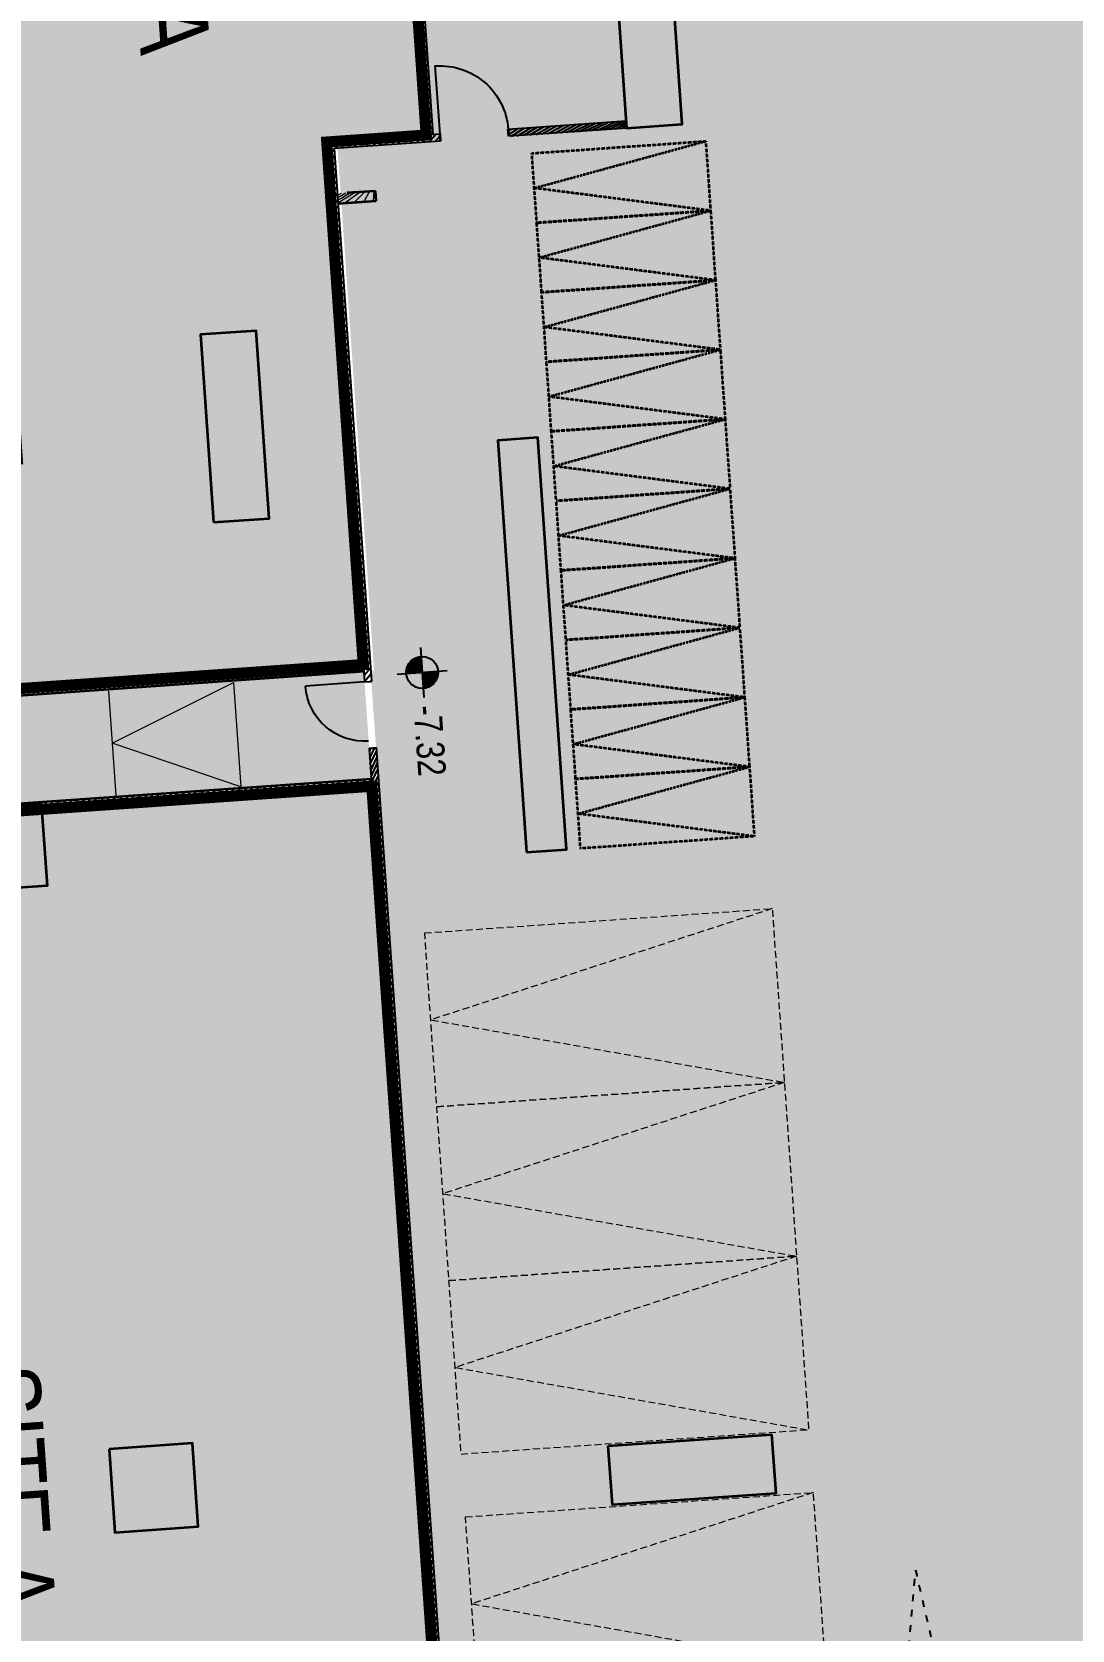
# Model space of a CAD drawing. Header units: millimetres. Extents: x 834311283 to 834708468, y 817882832 to 818197366.
# Drawn here: x 834598661 to 834613586, y 818099307 to 818122239 of the extents above; entities that cross this region are included whole.
import ezdxf

# ---------------------------------------------------------------- set-up
doc = ezdxf.new("R2010")
doc.units = ezdxf.units.MM
doc.header["$LTSCALE"] = 3
for name, pattern in [('ADRG-WORKS-B02$0$Hidden', [2.25, 1, -1.25]), ('DASHED2', [0.375, 0.25, -0.125]), ('DIVIDE', [1.25, 0.5, -0.25, 0, -0.25, 0, -0.25])]:
    doc.linetypes.add(name, pattern=pattern)
for name, color, linetype in [('_DEVELOPMENT BOUNDARY', 96, 'DIVIDE'), ('_SUBLEASE LINE', 10, 'DIVIDE'), ('ADRG-WORKS-B02$0$ARG832_', 8, 'Continuous'), ('BD-CB-SOLID-DH', 251, 'Continuous'), ('UAJ-00XREF', 7, 'Continuous'), ('UAJ-93ROAD', 7, 'Continuous')]:
    doc.layers.add(name, color=color, linetype=linetype)
for name, color, linetype, lineweight in [('hatch', 252, 'Continuous', 35), ('Hatch (LTC&CB)', 252, 'Continuous', 35), ('HATCH-SUBLEASE', 241, 'Continuous', 5), ('UAJ-00ANNO', 7, 'Continuous', 5), ('UAJ-00ANNO-t', 7, 'Continuous', 5), ('UAJ-05SYMB', 7, 'Continuous', 5), ('UAJ-22INWA', 6, 'Continuous', 35), ('UAJ-22INWA-bw', 3, 'Continuous', 35), ('UAJ-22INWA-h', 251, 'Continuous', 9), ('UAJ-22INWA-rc', 6, 'Continuous', 35), ('UAJ-23FLOR-a', 1, 'Continuous', 13), ('UAJ-23FLOR-h', 251, 'Continuous', 9), ('UAJ-28STRU', 6, 'Continuous', 35), ('UAJ-32INFR', 7, 'Continuous', 25)]:
    doc.layers.add(name, color=color, linetype=linetype, lineweight=lineweight)
doc.styles.add('3A35X-MAGP-P-B02-0$0$Kowloon_standard', font='arial.ttf', dxfattribs={"width": 0.8, "height": 2.5})
doc.styles.add('3A35X-MSFP-P-ISP2$0$STANDARD', font='arial.ttf', dxfattribs={"width": 0.8})

# ---------------------------------------------------------------- blocks, each defined once
blk = doc.blocks.new('ADRG-WORKS-B02$0$AR-01_1')
at = {"linetype": 'ByBlock', "lineweight": -2}
blk.add_hatch(color=0, dxfattribs=at).paths.add_polyline_path([(-4.572, 0), (-1.828800000014193, 73.914), (-7.620000000014193, 73.914), (7.0967e-12, 121.92), (7.62000000002129, 73.91400000004259), (1.8288, 73.914), (4.571999999992904, 1.41934e-11)])
at = {"color": 0, "linetype": 'ByBlock', "lineweight": -2, "flags": 128}
blk.add_lwpolyline([(4.571999999992904, 1.41934e-11), (1.828799999992903, 73.9139999999858), (7.620000000007098, 73.9140000000142), (7.0967e-12, 121.92), (-7.62, 73.914), (-1.828800000007096, 73.914), (-4.572, -1.41934e-11), (4.571999999992904, 1.41934e-11)], close=True, dxfattribs=at)
blk = doc.blocks.new('ADRG-WORKS-B02$0$car2x5_2')
at = {"layer": 'UAJ-05SYMB', "linetype": 'DASHED2', "lineweight": -2, "ltscale": 4, "flags": 128}
blk.add_lwpolyline([(0, 4.435e-13), (-8.871e-13, 152.4000000000004), (76.19999999999912, 152.4000000000004), (76.2, 4.435e-13), (0, 4.435e-13)], close=True, dxfattribs=at)
blk.add_lwpolyline([(-8.871e-13, 152.4000000000004), (38.1, 4.435e-13), (76.19999999999912, 152.4000000000004)], dxfattribs=at)
blk = doc.blocks.new('MOTORCYCLE 2500 X 1000')
at = {"layer": 'UAJ-05SYMB', "linetype": 'DASHED2', "lineweight": -2, "ltscale": 4}
for p, q in [((40309.58939731121, 44583.33016610146), (42809.58939731121, 45083.33016586304)), ((42809.58939707279, 44083.33016586304), (40309.58939731121, 44583.33016610146))]:
    blk.add_line(p, q, dxfattribs=at)
blk.add_lwpolyline([(40309.58939743042, 45083.33016586304), (42809.58939707279, 45083.33016586304), (42809.58939707279, 44083.33016586304), (40309.589397192, 44083.33016586304)], close=True, dxfattribs=at)
blk = doc.blocks.new('*U332')
at = {"layer": 'UAJ-22INWA-h'}
h = blk.add_hatch(dxfattribs=at)
h.set_pattern_fill('ANSI31', color=256, scale=20)
h.set_pattern_definition([(45, (-60.00000163785003, -1260.718344388729), (-44.90128060534576, 44.90128060534577), [])])
h.paths.add_polyline_path([(-1.128228177549317e-08, -405.3594179400471), (3.999897160156252e-07, 144.6410745733629), (139.9999984926411, 144.6410742991816), (139.9999985582062, -405.3594178566007)])
at = {"layer": 'UAJ-22INWA'}
for p, q in [((1.377293301558779e-07, -405.3594177016286), (2.509781041268866e-07, 144.6410736196886)), ((139.9999985671469, 144.641074327115), (139.9999985307881, -265.3593565272158))]:
    blk.add_line(p, q, dxfattribs=at)
blk.add_lwpolyline([(3.857059112988281e-06, 144.6410743114066), (140.0000024265476, 144.6410742994871)], dxfattribs=at)
blk = doc.blocks.new('D980')
at = {"flags": 128}
blk.add_lwpolyline([(0, 0), (0, 980, -0.414213562373095), (980, 0)], format="xyb", dxfattribs=at)
blk = doc.blocks.new('D850')
blk.add_line((0, 0), (0, 850))
blk.add_arc((0, 0), 850, 0, 90)
blk = doc.blocks.new('GBP-LB02_LEV-6.53')
at = {"layer": 'BD-CB-SOLID-DH'}
h = blk.add_hatch(dxfattribs=at)
h.set_pattern_fill('ANSI31', color=256, scale=19.99999999999999, angle=360.0016737205303, style=0)
h.set_pattern_definition([(49.00058225047461, (834447568.9295915, 817738548.8272433), (-47.92448169585997, 41.65926132546254), [])])
h.paths.add_polyline_path([(834607540.8683823, 818125921.4078679), (834607533.8946353, 818126021.1644058), (834603967.7114232, 818125771.8608508), (834604318.1555642, 818120758.9036243), (834604417.9121023, 818120765.8773673), (834604074.441708, 818125679.0780599)])
h = blk.add_hatch(dxfattribs=at)
h.set_pattern_fill('ANSI31', color=256, scale=20, angle=359.9946671853338, style=0)
h.set_pattern_definition([(48.98824288196197, (834613589.6535773, 818127405.0974233), (-47.91550873736223, 41.6695815006554), [])])
h.paths.add_polyline_path([(834603433.2537682, 818112911.0401717), (834603533.0251205, 818112918.0149544), (834602998.5057199, 818120566.4059776), (834604524.6423875, 818120673.0945722), (834604517.6686405, 818120772.85111), (834602891.7758105, 818120659.1887974)])
h = blk.add_hatch(dxfattribs=at)
h.set_pattern_fill('ANSI31', color=256, scale=20)
h.set_pattern_definition([(48.99890620178856, (0, 0), (-47.92326303498083, 41.66066322179761), [])])
h.paths.add_polyline_path([(834607278.3904073, 818120865.6047329), (834607193.0166295, 818120859.6364511), (834607186.0430328, 818120959.3908353), (834605495.2827145, 818120841.1937914), (834605502.2564616, 818120741.4372536), (834607278.3907033, 818120865.6004981)])
h = blk.add_hatch(dxfattribs=at)
h.set_pattern_fill('ANSI31', color=256, scale=20, angle=359.9946671853338, style=0)
h.set_pattern_definition([(48.98824288196197, (1609167721.242395, 1691887083.678134), (-47.91550873736223, 41.6695815006554), [])])
h.paths.add_polyline_path([(834603499.5041922, 818111963.3530496), (834603599.2764528, 818111970.3278958), (834605034.1755714, 818091445.423456), (834604934.4190075, 818091438.4500843)])
h = blk.add_hatch(dxfattribs=at)
h.set_pattern_fill('ANSI31', color=256, scale=20, angle=359.9946671853338, style=0)
h.set_pattern_definition([(48.98824288196197, (834625119.4451897, 818128211.1298919), (-47.91550873736223, 41.6695815006554), [])])
h.paths.add_polyline_path([(834598794.6032505, 818111183.5537958), (834603530.8786255, 818111514.4595939), (834603537.8550153, 818111414.6652524), (834598801.5936195, 818111083.5594882)])
at = {"layer": 'UAJ-23FLOR-h'}
h = blk.add_hatch(dxfattribs=at)
h.set_pattern_fill('EARTH', color=256, scale=180, angle=45)
h.set_pattern_definition([(48.99890852994428, (833819452.4835471, 817786003.3590384), (-112.7268621600291, 1612.510668041472), [1143, -1143]), (48.99890852994428, (833819129.0015101, 817786284.568502), (-112.7268621600291, 1612.510668041472), [1143, -1143]), (48.99890852994428, (833818805.5194733, 817786565.7779655), (-112.7268621600291, 1612.510668041472), [1143, -1143]), (138.9989085299443, (833818791.4286155, 817786767.341799), (-1612.510668041472, -112.7268621600291), [1143, -1143]), (138.9989085299443, (833819072.638079, 817787090.823836), (-1612.510668041472, -112.7268621600291), [1143, -1143]), (138.9989085299443, (833819353.8475426, 817787414.3058729), (-1612.510668041472, -112.7268621600291), [1143, -1143])])
h.paths.add_polyline_path([(834607546.489914, 818192773.8916651), (834673232.9368618, 818197365.8780692), (834691373.7887626, 817937868.569913), (834685588.4607487, 817937127.6430434), (834685105.737498, 817940896.857602), (834650587.6674813, 817936476.1289068), (834651070.3907301, 817932706.9143615), (834551919.0352749, 817920008.601796), (834482026.6875536, 817893354.505612), (834383075.7475835, 817886437.076049), (834441506.4995006, 817949096.3580177), (834458453.7500002, 817967379.2999998), (834478637.6000003, 817989841.6999999), (834483448.3000003, 817995421.2999997), (834489786.8000002, 818002934.0999999), (834500656.3000004, 818016266.1), (834508244.2000003, 818025929.9), (834515683.5000002, 818035708.4999999), (834523692.1500002, 818046595.75), (834532219.3000002, 818058623.75), (834546606.4000003, 818080041.6), (834556456.7000003, 818095618.3000001), (834568418.3000003, 818115665.3), (834578621.5500003, 818133890.65), (834588349.1000003, 818152374.5), (834599172.5000002, 818174435.3000001)])
h.paths.add_polyline_path([(834640304.9205754, 818055632.724982), (834646290.8670971, 818056051.8197085), (834642791.68405, 818105910.8518904), (834636806.9000093, 818105492.4693737), (834634251.8150861, 818142031.4177986), (834610016.1973183, 818140337.1580075), (834609788.3040171, 818143597.0764725), (834587768.8782567, 818140310.2094649), (834567220.9581476, 818104369.6835257), (834565437.03285, 818101393.3793707), (834564610.1881045, 818100023.5882319), (834562784.5789996, 818096938.6312524), (834556654.2675333, 818087090.8253415), (834555720.087261, 818085606.747942), (834554860.1115384, 818084257.5104698), (834550875.6697745, 818078006.2196822), (834545204.9353101, 818069586.3739132), (834542258.3943995, 818065225.6315111), (834541362.7922996, 818063899.7744757), (834537651.0516131, 818058368.7728037), (834531077.6581107, 818048811.4306496), (834524249.2454296, 818039614.411969), (834520784.8111324, 818034888.8899139), (834515055.3396788, 818027075.672479), (834507323.9410119, 818017200.0913588), (834503054.2627076, 818011761.6223992), (834508701.854493, 817930984.42202), (834535271.705267, 817933687.1625333), (834599034.8614085, 817940173.2834697), (834631909.3504056, 817943517.3124893), (834645776.1065576, 817944927.9001964), (834645137.4445837, 817954063.3931775), (834645032.8383249, 817955559.7412419), (834644307.9897524, 817965928.697765), (834644203.3835472, 817967425.0458288), (834643505.5806562, 817977406.6319067), (834643400.9743955, 817978902.9799666), (834642523.6623843, 817991452.5625781), (834642419.056123, 817992948.9106454), (834641155.0647764, 818011283.8032656), (834643398.9266214, 818011440.903013)], flags=16)
h.paths.add_polyline_path([(834450838.26049, 817950881.8800887), (834498826.0982957, 817954236.5978773), (834500064.56546, 817936519.6245999), (834506621.1639228, 817936977.9811146), (834507095.3787206, 817930194.5365381), (834500538.7478187, 817929736.1777552), (834500559.3027261, 817929436.8825322), (834452571.8298296, 817926082.1901612)], flags=16)
at = {"layer": 'UAJ-22INWA-bw'}
for p, q in [((834603415.8191084, 818113160.4314965), (834597662.0649186, 818112758.1999474)), ((834603422.7929723, 818113060.6749663), (834597669.041685, 818112658.4436206)), ((834603530.881107, 818111514.4218019), (834591493.2919924, 818110672.8921024)), ((834598801.5936195, 818111083.5594882), (834603537.8550153, 818111414.6652524))]:
    blk.add_line(p, q, dxfattribs=at)
at = {"layer": 'UAJ-22INWA-bw', "lineweight": -3}
for points in [[(834604318.1555642, 818120758.9036243), (834603967.7114233, 818125771.8608508), (834607533.8946352, 818126021.164406)], [(834604417.9121023, 818120765.8773673), (834604213.9166433, 818123683.9473015)]]:
    blk.add_lwpolyline(points, dxfattribs=at)
at = {"layer": 'UAJ-22INWA-rc', "lineweight": -3}
for p, q in [((834604517.6686405, 818120772.8511101, 4.564546374040907e-07), (834602891.5905417, 818120659.175847, 4.564546374040907e-07)), ((834607186.0430329, 818120959.3908353, 4.564546374040907e-07), (834605495.2827145, 818120841.1937914, 4.564546374040907e-07)), ((834602891.5905417, 818120659.175847, 4.564546374040907e-07), (834603433.2537682, 818112911.0401717, 4.564546374040907e-07)), ((834603433.2535928, 818112911.0401595), (834603533.0251205, 818112918.0149544)), ((834603499.5041922, 818111963.3530496), (834603599.2764528, 818111970.3278958)), ((834603499.5054754, 818111963.3531393, 4.564546374040907e-07), (834604934.3779701, 818091438.4472157, 4.564546374040907e-07))]:
    blk.add_line(p, q, dxfattribs=at)
at = {"layer": 'UAJ-22INWA-rc'}
for p, q in [((834604524.6423875, 818120673.0945723), (834604517.6686401, 818120772.8511145)), ((834605502.2564616, 818120741.4372536), (834605495.2827115, 818120841.1938355))]:
    blk.add_line(p, q, dxfattribs=at)
at = {"layer": 'UAJ-22INWA-rc', "lineweight": -3, "elevation": 4.564546374040907e-07}
for points in [[(834607186.0430329, 818120959.3908353), (834607193.0167758, 818120859.6342971), (834605502.2564616, 818120741.4372536)], [(834604524.6423875, 818120673.0945723), (834602998.3387829, 818120566.3943074), (834603533.0251205, 818112918.0149544)], [(834603599.2764528, 818111970.3278958), (834605034.1408305, 818091445.4214045)]]:
    blk.add_lwpolyline(points, dxfattribs=at)
at = {"layer": 'UAJ-23FLOR-a', "linetype": 'Continuous', "ltscale": 4}
for p, q in [((834599758.4770794, 818112779.446352), (834599863.0866199, 818111283.0721376)), ((834599810.7818495, 818112031.2592448), (834601554.0946357, 818112904.9755982)), ((834601554.0946356, 818112904.9755983), (834601658.7041761, 818111408.6013839)), ((834601658.7041761, 818111408.6013839), (834599810.7818495, 818112031.2592448))]:
    blk.add_line(p, q, dxfattribs=at)
at = {"layer": 'ADRG-WORKS-B02$0$ARG832_', "linetype": 'Continuous', "lineweight": 0, "xscale": 32.80839895010536, "yscale": 32.80839895010536, "zscale": 32.80839895010536, "rotation": 273.9989085254152}
for p in [(834604296.5305825, 818109309.5706085), (834604470.8742586, 818106815.6571612), (834604645.2179346, 818104321.7437139), (834604882.3253342, 818100930.0214252)]:
    blk.add_blockref('ADRG-WORKS-B02$0$car2x5_2', p, dxfattribs=at)
at = {"layer": 'hatch', "rotation": 3.998908525301935}
for p in [(834568767.6402738, 818072712.6219493), (834568837.3777441, 818071715.0565703), (834568907.1152147, 818070717.4911914), (834568976.852685, 818069719.9258124), (834569046.5901551, 818068722.3604333), (834569116.3276254, 818067724.7950542), (834569186.0650955, 818066727.2296753), (834569255.8025657, 818065729.6642964), (834569325.540036, 818064732.0989174), (834569395.2775064, 818063734.5335385)]:
    blk.add_blockref('MOTORCYCLE 2500 X 1000', p, dxfattribs=at)
at = {"layer": 'UAJ-22INWA', "xscale": -0.9999999999999942, "rotation": 273.9956015385322}
blk.add_blockref('*U332', (834603457.833305, 818119806.5972207, 4.22549368828129e-07), dxfattribs=at)
at = {"layer": 'UAJ-32INFR', "lineweight": -2, "rotation": 3.998908530096789}
blk.add_blockref('D980', (834604517.66864, 818120772.8511145), dxfattribs=at)
at = {"layer": 'UAJ-32INFR', "lineweight": -2, "xscale": -1, "rotation": 93.99890868534007}
blk.add_blockref('D850', (834603433.2535928, 818112911.0401595), dxfattribs=at)
at = {"layer": 'UAJ-93ROAD', "linetype": 'ADRG-WORKS-B02$0$Hidden', "xscale": -32.80839895010536, "yscale": 32.80839895010536, "zscale": 32.80839895010537, "rotation": 3.99890852625637}
blk.add_blockref('ADRG-WORKS-B02$0$AR-01_1', (834611619.5394467, 818096174.9661415), dxfattribs=at)
blk = doc.blocks.new('GBP-STR-B02-L1')
at = {"layer": 'UAJ-28STRU', "ltscale": 2, "flags": 128}
for points in [[(834607193.0166293, 818120859.6364509), (834607991.0689324, 818120915.4264271), (834607827.1858768, 818123259.7050678), (834607029.1335737, 818123203.9150915)], [(834601268.0006313, 818115202.9928169), (834602066.0529344, 818115258.7827932), (834601877.7617642, 818117952.2093164), (834601079.709461, 818117896.4193401)], [(834605759.5365518, 818110467.5924017), (834606333.1366432, 818110507.6914679), (834605919.9419181, 818116418.2663231), (834605346.3418268, 818116378.167257)], [(834597597.4924958, 818111099.8665736), (834598794.6032505, 818111183.5537959), (834598878.2859567, 818109986.5076427), (834597681.175202, 818109902.8204204)], [(834606931.1756331, 818101950.3871793), (834609275.4542674, 818102114.2703196), (834609334.7311476, 818101266.339751), (834606990.452515, 818101102.4566122)]]:
    blk.add_lwpolyline(points, close=True, dxfattribs=at)
blk.add_lwpolyline([(834599766.3864607, 818101903.4735465), (834599850.1252317, 818100706.3988543), (834601047.1799232, 818100790.1146166), (834600963.462657, 818101987.1908128), (834599766.4079657, 818101903.4750503)], dxfattribs=at)

msp = doc.modelspace()

# ---------------------------------------------------------------- hatches: boundary and pattern name
h = msp.add_hatch(color=256)
h.dxf.hatch_style = 1
h.paths.add_polyline_path([(834604260.5053744, 818113048.6946539), (834604244.5291376, 818113277.2280414, 0.4142135623730951), (834604031.9719869, 818113032.718417)])
h = msp.add_hatch(color=256)
h.dxf.hatch_style = 1
h.paths.add_polyline_path([(834604489.038762, 818113064.6708907), (834604260.5053744, 818113048.6946539), (834604276.4816113, 818112820.1612663, 0.4142135623730951)])
at = {"layer": 'Hatch (LTC&CB)'}
h = msp.add_hatch(color=256, dxfattribs=at)
h.dxf.hatch_style = 1
h.paths.add_polyline_path([(834580720.5505173, 818108358.215915), (834581346.3054581, 818099412.8326279), (834587355.6501268, 818099832.9228729), (834586513.5655628, 818111878.5902817), (834593090.0722554, 818112338.3385379), (834592853.4270719, 818115723.448801), (834592754.139494, 818115716.5078379), (834592645.6418183, 818117261.7809111), (834585910.0687612, 818116793.6042888), (834584138.0198191, 818113718.586615)], flags=16)
edge = h.paths.add_edge_path()
edge.add_line((834595699.6596316, 818117742.4536539), (834595837.5423474, 818118350.9485564))
edge.add_line((834595837.5423474, 818118350.9485564), (834597125.3930976, 818117853.402819))
edge.add_line((834597125.3930976, 818117853.402819), (834597253.2191873, 818116025.0135952))
edge.add_line((834597253.2191873, 818116025.0135952), (834598450.2976843, 818116108.6985625))
edge.add_line((834598450.2976843, 818116108.6985625), (834598029.2806151, 818122128.5962024))
edge.add_line((834598029.2806151, 818122128.5962024), (834596912.0544093, 818122050.4595428))
edge.add_line((834596912.0544093, 818122050.4595428), (834593854.8662881, 818121836.772436))
edge.add_line((834593854.8662881, 818121836.772436), (834593804.6593692, 818122555.0129871))
edge.add_line((834593804.6593692, 818122555.0129871), (834589038.1862555, 818122221.8040444))
edge.add_line((834589038.1862555, 818122221.8040444), (834591205.1325626, 818125982.072159))
edge.add_line((834591205.1325626, 818125982.072159), (834595664.2354412, 818133719.9059334))
edge.add_line((834595664.2354412, 818133719.9059334), (834598083.0012625, 818133879.1666163))
edge.add_line((834598083.0012625, 818133879.1666163), (834598030.0179212, 818134637.1226349))
edge.add_line((834598030.0179212, 818134637.1226349), (834606931.1862963, 818135359.6309593))
edge.add_line((834606931.1862963, 818135359.6309593), (834606697.566341, 818138701.4668185))
edge.add_arc((834607246.2272997, 818138739.822427), 550.0000002308886, 94.01917552996838, 183.9989085145046, ccw=False)
edge.add_line((834607207.6776178, 818139288.4697839), (834610075.4480458, 818139489.6011008))
edge.add_line((834610075.4480458, 818139489.6011008), (834609788.304017, 818143597.0764726))
edge.add_line((834609788.304017, 818143597.0764726), (834587769.571831, 818140310.3131735))
edge.add_line((834587769.571831, 818140310.3131735), (834584805.5374105, 818135090.8392593))
edge.add_line((834584805.5374105, 818135090.8392593), (834579233.5889099, 818125278.3079808))
edge.add_line((834579233.5889099, 818125278.3079808), (834575703.7422601, 818119134.41848))
edge.add_line((834575703.7422601, 818119134.41848), (834571220.6656611, 818111331.3846017))
edge.add_line((834571220.6656611, 818111331.3846017), (834567220.9620502, 818104369.6795435))
edge.add_line((834567220.9620502, 818104369.6795435), (834565437.0367523, 818101393.3753885))
edge.add_line((834565437.0367523, 818101393.3753885), (834564610.192007, 818100023.5842496))
edge.add_line((834564610.192007, 818100023.5842496), (834561579.0016899, 818095001.9670159))
edge.add_line((834561579.0016899, 818095001.9670159), (834556654.2716097, 818087090.821251))
edge.add_line((834556654.2716097, 818087090.821251), (834555720.0911633, 818085606.7439599))
edge.add_line((834555720.0911633, 818085606.7439599), (834554860.1155381, 818084257.5064257))
edge.add_line((834554860.1155381, 818084257.5064257), (834553942.1014596, 818082817.2111235))
edge.add_line((834553942.1014596, 818082817.2111235), (834559777.5423065, 818078809.6794236))
edge.add_line((834559777.5423065, 818078809.6794236), (834564743.0973791, 818086869.6070931))
edge.add_line((834564743.0973791, 818086869.6070931), (834564750.6052372, 818086762.210322))
edge.add_line((834564750.6052372, 818086762.210322), (834564812.3006849, 818085879.6827158))
edge.add_line((834564812.3006849, 818085879.6827158), (834565966.6079293, 818085960.3776448))
edge.add_line((834565966.6079293, 818085960.3776448), (834566366.0916157, 818086586.9873358))
edge.add_line((834566366.0916157, 818086586.9873358), (834571387.2940344, 818086938.0032821))
edge.add_line((834571387.2940344, 818086938.0032821), (834571226.2004777, 818089242.3793073))
edge.add_line((834571226.2004777, 818089242.3793073), (834572187.3071525, 818089309.5671521))
edge.add_line((834572187.3071525, 818089309.5671521), (834573788.8959597, 818091821.6967831))
edge.add_line((834573788.8959597, 818091821.6967831), (834570732.4402024, 818093770.3162836))
edge.add_line((834570732.4402024, 818093770.3162836), (834572926.8551253, 818097212.3075886))
edge.add_line((834572926.8551253, 818097212.3075886), (834574442.9235829, 818096604.2664346))
edge.add_line((834574442.9235829, 818096604.2664346), (834575330.8453596, 818097960.2247905))
edge.add_line((834575330.8453596, 818097960.2247905), (834574342.1162754, 818096455.8844832))
edge.add_line((834574342.1162754, 818096455.8844832), (834576100.0371819, 818095809.5109164))
edge.add_line((834576100.0371819, 818095809.5109164), (834574490.1517923, 818093283.9599861))
edge.add_line((834574490.1517923, 818093283.9599861), (834576180.6050237, 818092206.2246094))
edge.add_line((834576180.6050237, 818092206.2246094), (834573977.2236624, 818088750.1692343))
edge.add_line((834573977.2236624, 818088750.1692343), (834574090.6963835, 818087126.9893564))
edge.add_line((834574090.6963835, 818087126.9893564), (834590120.2932334, 818088247.6092162))
edge.add_line((834590120.2932334, 818088247.6092162), (834589860.5287758, 818091963.48007))
edge.add_line((834589860.5287758, 818091963.48007), (834589760.7425408, 818091956.5042471))
edge.add_line((834589760.7425408, 818091956.5042471), (834588467.1130158, 818110461.3341186))
edge.add_line((834588467.1130158, 818110461.3341186), (834603530.881107, 818111514.4218019))
edge.add_line((834603530.881107, 818111514.4218019), (834603422.7837118, 818113060.6743189))
edge.add_line((834603422.7837118, 818113060.6743189), (834594636.5589463, 818112446.449818))
edge.add_line((834594636.5589463, 818112446.449818), (834594225.925149, 818118317.8403535))
edge.add_line((834594225.925149, 818118317.8403535), (834595699.6596316, 818117742.4536539))
h = msp.add_hatch(color=256, dxfattribs=at)
h.dxf.hatch_style = 1
edge = h.paths.add_edge_path()
edge.add_line((834603046.7342024, 818120570.3998559), (834603570.3989224, 818113071.6161147))
edge.add_line((834603570.3989224, 818113071.6161147), (834603520.5354689, 818113068.1339855))
edge.add_line((834603520.5354689, 818113068.1339855), (834605030.516391, 818091445.7942588))
edge.add_line((834605030.516391, 818091445.7942588), (834596062.0838633, 818090819.489886))
edge.add_line((834596062.0838633, 818090819.489886), (834594349.4260094, 818091047.9047761))
edge.add_line((834594349.4260094, 818091047.9047761), (834594263.8925917, 818092272.7277328))
edge.add_line((834594263.8925917, 818092272.7277328), (834589856.9444636, 818091964.9760431))
edge.add_line((834589856.9444636, 818091964.9760431), (834590117.7413924, 818088245.1875268))
edge.add_line((834590117.7413924, 818088245.1875268), (834566363.5397747, 818086584.5656464))
edge.add_line((834566363.5397747, 818086584.5656464), (834565962.5765126, 818085963.6377326))
edge.add_line((834565962.5765126, 818085963.6377326), (834564808.266138, 818085883.0326952))
edge.add_line((834564808.266138, 818085883.0326952), (834564739.1361034, 818086872.9621922))
edge.add_line((834564739.1361034, 818086872.9621922), (834559772.9844744, 818078813.4020791))
edge.add_line((834559772.9844744, 818078813.4020791), (834559652.8866382, 818078627.3454379))
edge.add_line((834559652.8866382, 818078627.3454379), (834555591.6924698, 818072335.7071383))
edge.add_line((834555591.6924698, 818072335.7071383), (834556600.5690768, 818057888.7779672))
edge.add_line((834556600.5690768, 818057888.7779672), (834583392.4716997, 818059759.7446966))
edge.add_line((834583392.4716997, 818059759.7446966), (834583740.6725191, 818054773.5724065))
edge.add_line((834583740.6725191, 818054773.5724065), (834585729.8683645, 818054912.4844978))
edge.add_line((834585729.8683645, 818054912.4844978), (834585918.6277006, 818052209.5961987))
edge.add_line((834585918.6277006, 818052209.5961987), (834593655.2105064, 818052750.4426683))
edge.add_line((834593655.2105064, 818052750.4426683), (834593524.6457539, 818054626.4053789))
edge.add_line((834593524.6457539, 818054626.4053789), (834595685.2663698, 818054828.1922395))
edge.add_line((834595685.2663698, 818054828.1922395), (834595642.1075437, 818055445.5608972))
edge.add_line((834595642.1075437, 818055445.5608972), (834603574.1679742, 818055999.5646086))
edge.add_line((834603574.1679742, 818055999.5646086), (834603593.1649302, 818055727.8210908))
edge.add_line((834603593.1649302, 818055727.8210908), (834609149.8283305, 818056113.051147))
edge.add_line((834609149.8283305, 818056113.051147), (834609961.6811628, 818044499.60886))
edge.add_line((834609961.6811628, 818044499.60886), (834607597.4890233, 818044334.3336987))
edge.add_line((834607597.4890233, 818044334.3336987), (834607738.3492788, 818042319.2509434))
edge.add_line((834607738.3492788, 818042319.2509434), (834607188.834614, 818042280.8352567))
edge.add_line((834607188.834614, 818042280.8352567), (834607246.7172831, 818041452.8564284))
edge.add_line((834607246.7172831, 818041452.8564284), (834606778.7108061, 818041420.1393167))
edge.add_line((834606778.7108061, 818041420.1393167), (834606918.1857468, 818039425.0085586))
edge.add_line((834606918.1857468, 818039425.0085586), (834607935.7024335, 818039496.1407784))
edge.add_line((834607935.7024335, 818039496.1407784), (834609050.7921628, 818023533.0402577))
edge.add_line((834609050.7921628, 818023533.0402577), (834608232.7771541, 818023475.4448087))
edge.add_line((834608232.7771541, 818023475.4448087), (834608346.920346, 818021882.1726148))
edge.add_line((834608346.920346, 818021882.1726148), (834608686.0553432, 818021905.8823687))
edge.add_line((834608686.0553432, 818021905.8823687), (834608836.925667, 818019761.0984212))
edge.add_line((834608836.925667, 818019761.0984212), (834612672.5750585, 818020029.664939))
edge.add_line((834612672.5750585, 818020029.664939), (834619051.0304571, 818014483.9166096))
edge.add_line((834619051.0304571, 818014483.9166096), (834622899.4886339, 817959374.6959864))
edge.add_line((834622899.4886339, 817959374.6959864), (834621609.7951981, 817959284.6324236))
edge.add_line((834621609.7951981, 817959284.6324236), (834622040.2466698, 817953164.0415437))
edge.add_line((834622040.2466698, 817953164.0415437), (834631457.4781685, 817953821.660446))
edge.add_line((834631457.4781685, 817953821.660446), (834632946.4646888, 817954031.6782951))
edge.add_line((834632946.4646888, 817954031.6782951), (834645066.5842453, 817954878.0665642))
edge.add_line((834645066.5842453, 817954878.0665642), (834643180.4101955, 817981887.8319732))
edge.add_line((834643180.4101955, 817981887.8319732), (834641145.567558, 818011281.2757677))
edge.add_line((834641145.567558, 818011281.2757677), (834643372.7961631, 818011422.4386537))
edge.add_line((834643372.7961631, 818011422.4386537), (834640286.8978385, 818055611.9173809))
edge.add_line((834640286.8978385, 818055611.9173809), (834646272.3208872, 818056029.8993868))
edge.add_line((834646272.3208872, 818056029.8993868), (834642796.6088399, 818105927.0671552))
edge.add_line((834642796.6088399, 818105927.0671552), (834636811.2279959, 818105508.478868))
edge.add_line((834636811.2279959, 818105508.478868), (834634252.0600387, 818142029.6323127))
edge.add_line((834634252.0600387, 818142029.6323127), (834610016.1934155, 818140337.1619899))
edge.add_line((834610016.1934155, 818140337.1619899), (834610078.8906857, 818139439.3485059))
edge.add_line((834610078.8906857, 818139439.3485059), (834607208.6302934, 818139236.1710621))
edge.add_arc((834607243.6754587, 818138737.4007378), 500.0000000625392, 94.01917552314502, 183.9989085289978)
edge.add_line((834606744.8927691, 818138702.5320026), (834607638.0731224, 818125925.9599345))
edge.add_line((834607638.0731224, 818125925.9599345), (834604073.3528776, 818125679.5218723))
edge.add_line((834604073.3528776, 818125679.5218723), (834604423.425785, 818120666.5387033))
edge.add_line((834604423.425785, 818120666.5387033), (834603046.7342024, 818120570.3998559))
at = {"layer": 'HATCH-SUBLEASE'}
h = msp.add_hatch(color=256, dxfattribs=at)
h.dxf.hatch_style = 1
h.paths.add_polyline_path([(834606888.2817187, 818135256.3874633), (834598030.0140182, 818134637.1266171), (834598083.0012625, 818133879.1666163), (834595664.2315383, 818133719.9099156), (834591205.1325626, 818125982.072159), (834589038.1862555, 818122221.8040444), (834590981.9899487, 818122348.6876768), (834593804.6560581, 818122555.0080707), (834593854.8662881, 818121836.772436), (834596912.0544093, 818122050.4595428), (834598029.2806151, 818122128.5962024), (834598450.2976843, 818116108.6985625), (834597253.2191873, 818116025.0135952), (834597133.170314, 818117746.5041319), (834595845.5746747, 818118240.655077), (834595706.0269063, 818117646.8564137), (834594418.7404946, 818118140.888683), (834594809.1395435, 818112558.821946), (834603415.8191084, 818113160.4314965), (834602891.5905417, 818120659.175847), (834604318.1555643, 818120758.9036243), (834603967.7114233, 818125771.8608508), (834607533.8946352, 818126021.164406)])
h = msp.add_hatch(color=256, dxfattribs=at)
h.dxf.hatch_style = 1
h.paths.add_polyline_path([(834588573.8432825, 818110368.5510017), (834589853.5548679, 818092063.2365968), (834594360.2369039, 818092378.2882324), (834594444.9094671, 818091167.082586), (834596146.5799904, 818090924.3567481), (834604927.4040673, 818091538.2036911), (834603537.8550153, 818111414.6652524)])

# ---------------------------------------------------------------- linework, layer by layer
for p, q in [((834604235.3998845, 818113407.8181902), (834604285.6108644, 818112689.5711175)), ((834603901.3818381, 818113023.5891639), (834604619.6289108, 818113073.8001438))]:
    msp.add_line(p, q)
msp.add_circle((834604260.5053744, 818113048.6946539), 229.0911376816071)
at = {"layer": '_DEVELOPMENT BOUNDARY', "const_width": 160}
for points in [[(834606888.2817187, 818135256.3874633), (834598030.0140182, 818134637.1266171), (834598083.0012625, 818133879.1666163), (834595664.2315383, 818133719.9099156), (834591205.1325626, 818125982.072159), (834589038.1862555, 818122221.8040444), (834593804.6560581, 818122555.0080707), (834593854.8662881, 818121836.772436), (834596912.0544093, 818122050.4595428), (834598029.2806151, 818122128.5962024), (834598450.2976843, 818116108.6985625), (834597253.2191873, 818116025.0135952), (834597133.170314, 818117746.5041319), (834595845.5746747, 818118240.655077), (834595706.0269063, 818117646.8564137), (834594418.7404946, 818118140.888683), (834594809.1395435, 818112558.821946), (834603415.8191084, 818113160.4314965), (834602891.5905417, 818120659.175847), (834604318.1555643, 818120758.9036243), (834603967.7114233, 818125771.8608508), (834607533.8946352, 818126021.164406)], [(834588573.8432825, 818110368.5510017), (834589853.5548679, 818092063.2365968), (834594360.2369039, 818092378.2882324), (834594444.9094671, 818091167.082586), (834596146.5799904, 818090924.3567481), (834604927.4040673, 818091538.2036911), (834603537.8550153, 818111414.6652524)]]:
    msp.add_lwpolyline(points, close=True, dxfattribs=at)
at = {"layer": '_SUBLEASE LINE', "const_width": 160}
for points in [[(834606888.2817187, 818135256.3874633), (834598030.0140182, 818134637.1266171), (834598083.0012625, 818133879.1666163), (834595664.2315383, 818133719.9099156), (834591205.1325626, 818125982.072159), (834589038.1862555, 818122221.8040444), (834593804.6560581, 818122555.0080707), (834593854.8662881, 818121836.772436), (834598029.2806151, 818122128.5962024), (834598450.2976843, 818116108.6985625), (834597253.2191873, 818116025.0135952), (834597133.170314, 818117746.5041319), (834595845.5746747, 818118240.655077), (834595706.0269063, 818117646.8564137), (834594418.7404946, 818118140.888683), (834594809.1395435, 818112558.821946), (834603415.8191084, 818113160.4314965), (834602891.5905417, 818120659.175847), (834604318.1555643, 818120758.9036243), (834603967.7114233, 818125771.8608508), (834607533.8946352, 818126021.164406)], [(834588573.8432825, 818110368.5510017), (834589853.5548679, 818092063.2365968), (834594360.2369039, 818092378.2882324), (834594444.9094671, 818091167.082586), (834596146.5799904, 818090924.3567481), (834604927.4040673, 818091538.2036911), (834603537.8550153, 818111414.6652524)]]:
    msp.add_lwpolyline(points, close=True, dxfattribs=at)

# ---------------------------------------------------------------- block references
at = {"layer": 'UAJ-00XREF'}
for name in ['GBP-LB02_LEV-6.53', 'GBP-STR-B02-L1']:
    msp.add_blockref(name, (0, 0), dxfattribs=at)

# ---------------------------------------------------------------- texts
at = {"layer": 'UAJ-00ANNO', "style": '3A35X-MSFP-P-ISP2$0$STANDARD', "width": 0.8}
for p in [(834599975.2190561, 818125421.8916343), (834597762.7497122, 818103073.4580214)]:
    msp.add_text('SITE A', height=999.9999999999999, rotation=273.9986849475544, dxfattribs=at).set_placement(p)
at = {"layer": 'UAJ-00ANNO-t', "style": '3A35X-MAGP-P-B02-0$0$Kowloon_standard', "width": 0.8}
msp.add_text('-7.32', height=400, rotation=273.9989090387548, dxfattribs=at).set_placement((834604136.1228976, 818112563.1108241))

doc.saveas('drawing.dxf')
